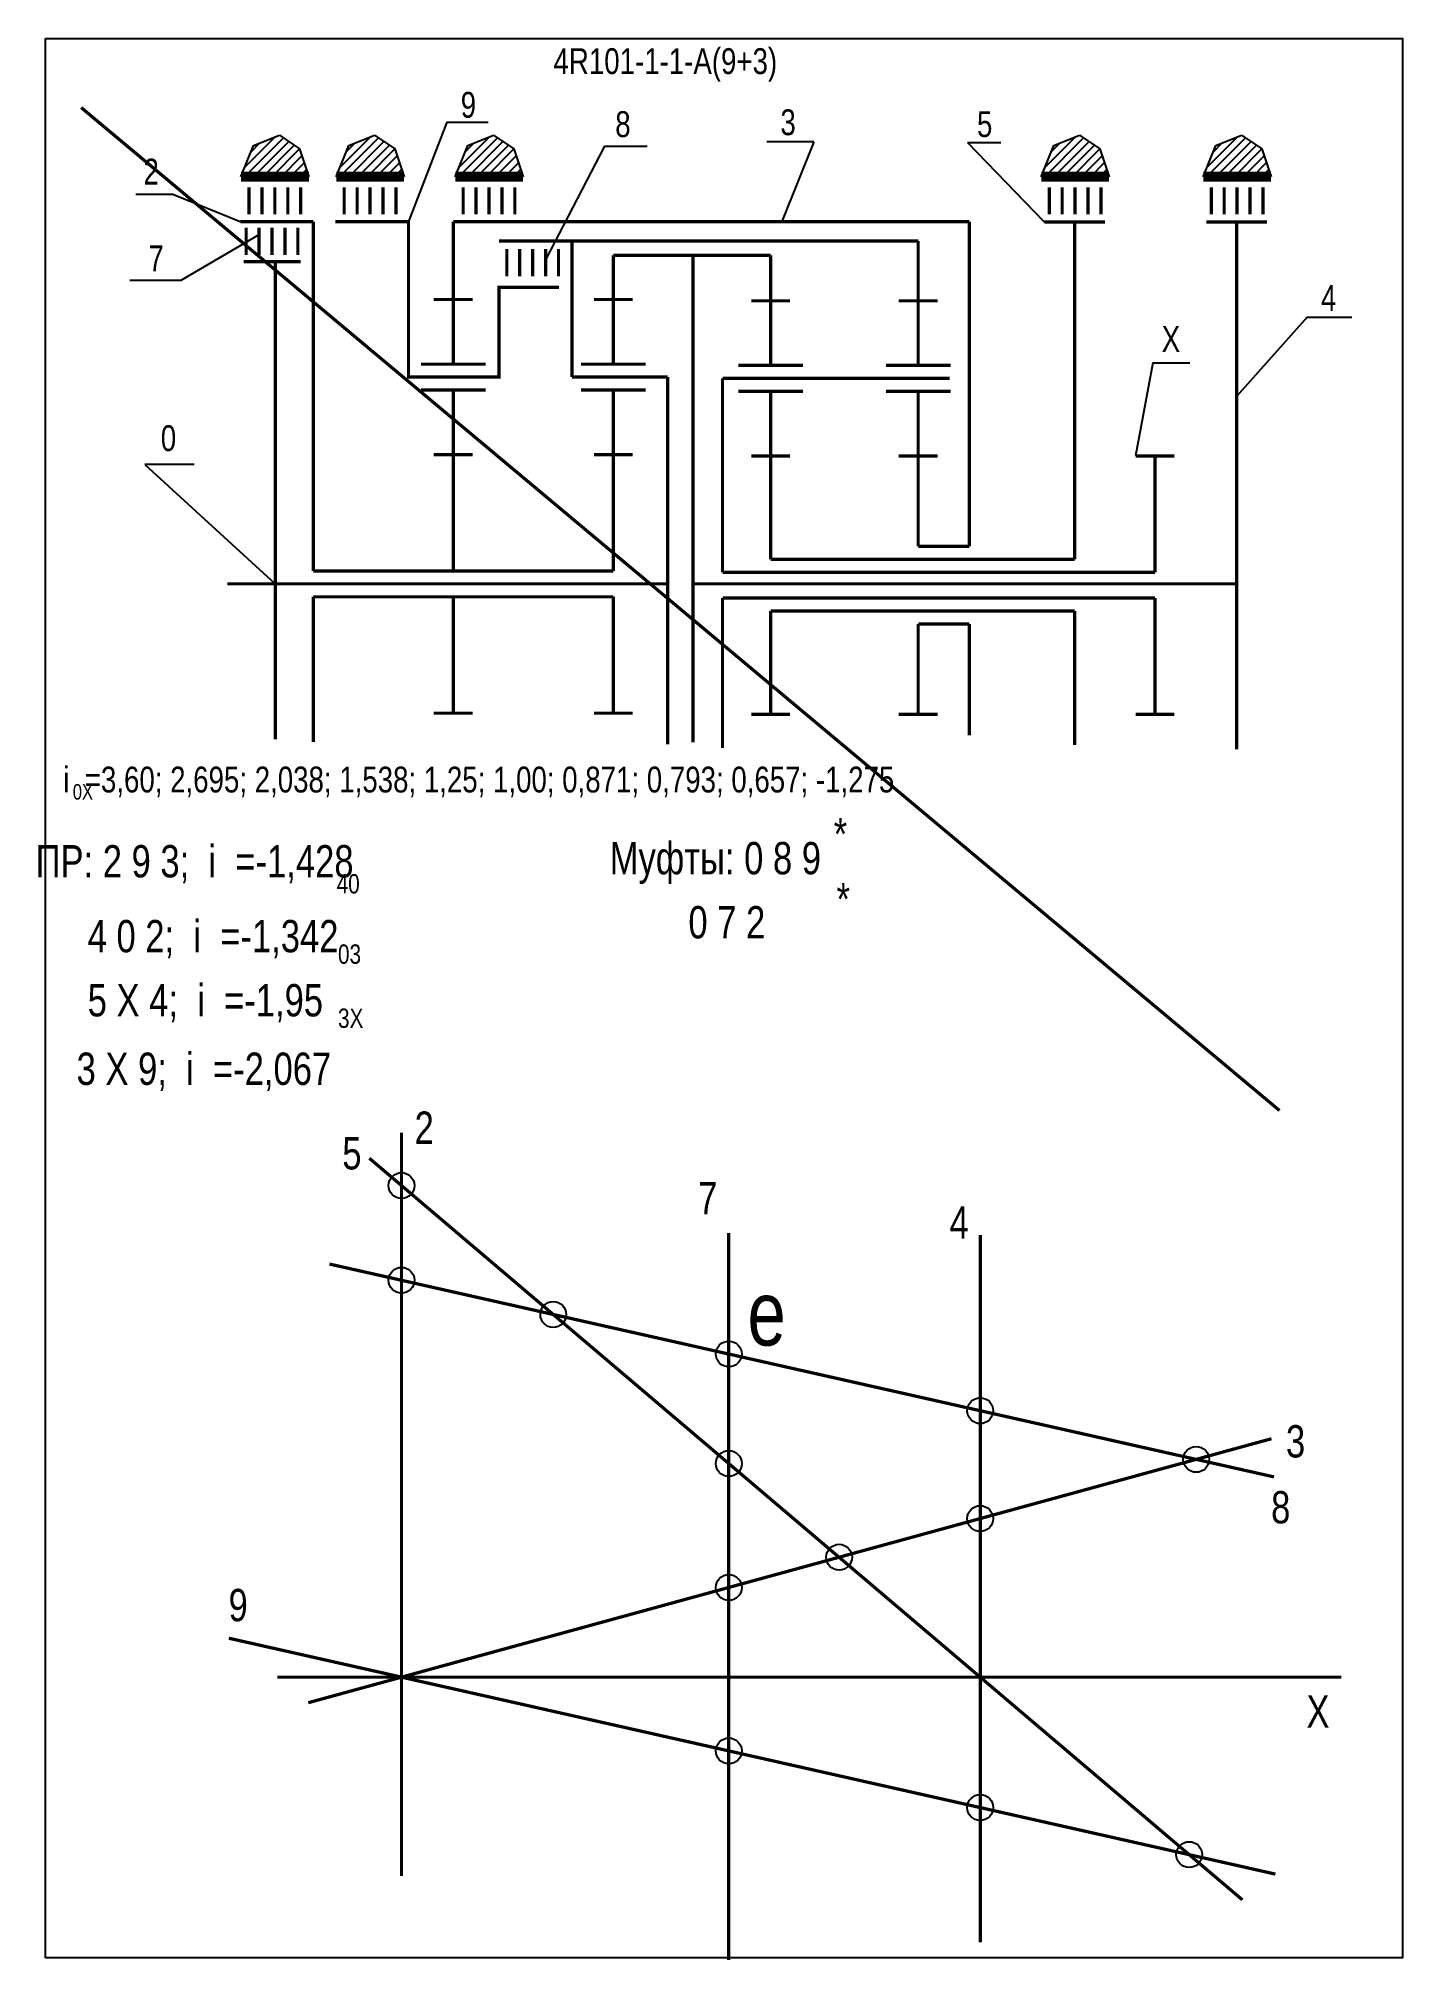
# Model space of a CAD drawing. Extents: x -354 to -142, y 152 to 450.
import ezdxf

# ---------------------------------------------------------------- set-up
doc = ezdxf.new("R2010")
doc.units = 0
doc.header["$LTSCALE"] = 15
doc.layers.add('DIM', color=92, linetype='CONTINUOUS')
doc.layers.add('MAIN', color=5, linetype='CONTINUOUS')
doc.styles.add('AMK', font='amk.shx', dxfattribs={"width": 0.8})

msp = doc.modelspace()

# ---------------------------------------------------------------- hatches: boundary and pattern name
at = {"layer": 'DIM'}
h = msp.add_hatch(dxfattribs=at)
h.set_pattern_fill('_USER', color=0, angle=45, style=0, pattern_type=0)
h.set_pattern_definition([(45, (-69.9253, 2.7792), (-0.7071068, 0.7071068), [])])
h.paths.add_polyline_path([(-320.22, 433.3), (-322.17, 428.48), (-311.67, 428.48), (-313.12, 432.8), (-316.23, 434.92)])
h = msp.add_hatch(dxfattribs=at)
h.set_pattern_fill('_USER', color=0, angle=45, style=0, pattern_type=0)
h.set_pattern_definition([(45, (-55.195, 2.7792), (-0.7071068, 0.7071068), [])])
h.paths.add_polyline_path([(-305.49, 433.3), (-307.43, 428.48), (-296.94, 428.48), (-298.39, 432.8), (-301.5, 434.92)])
h = msp.add_hatch(dxfattribs=at)
h.set_pattern_fill('_USER', color=0, angle=45, style=0, pattern_type=0)
h.set_pattern_definition([(45, (-36.7822, 2.7792), (-0.7071068, 0.7071068), [])])
h.paths.add_polyline_path([(-287.08, 433.3), (-289.02, 428.48), (-278.53, 428.48), (-279.97, 432.8), (-283.09, 434.92)])
h = msp.add_hatch(dxfattribs=at)
h.set_pattern_fill('_USER', color=0, angle=45, style=0, pattern_type=0)
h.set_pattern_definition([(45, (53.9092, 2.7853), (-0.7071068, 0.7071068), [])])
h.paths.add_polyline_path([(-196.39, 433.3), (-198.33, 428.48), (-187.83, 428.48), (-189.28, 432.81), (-192.4, 434.92)])
h = msp.add_hatch(dxfattribs=at)
h.set_pattern_fill('_USER', color=0, angle=45, style=0, pattern_type=0)
h.set_pattern_definition([(45, (78.9727, 2.7853), (-0.7071068, 0.7071068), [])])
h.paths.add_polyline_path([(-171.32, 433.3), (-173.27, 428.48), (-162.77, 428.48), (-164.22, 432.81), (-167.34, 434.92)])

# ---------------------------------------------------------------- linework, layer by layer
at = {"layer": 'DIM', "color": 0}
for p, q in [((-320.22, 433.3), (-316.23, 434.92)), ((-316.23, 434.92), (-313.12, 432.8)), ((-305.49, 433.3), (-301.5, 434.92)), ((-301.5, 434.92), (-298.39, 432.8)), ((-290.3, 436.91), (-296.25, 421.52)), ((-290.3, 436.91), (-283.94, 436.91)), ((-287.08, 433.3), (-283.09, 434.92)), ((-283.09, 434.92), (-279.97, 432.8)), ((-196.39, 433.3), (-192.4, 434.92)), ((-192.4, 434.92), (-189.28, 432.81)), ((-171.32, 433.3), (-167.34, 434.92)), ((-167.34, 434.92), (-164.22, 432.81)), ((-322.17, 428.48), (-320.22, 433.3)), ((-313.12, 432.8), (-311.67, 428.48)), ((-307.43, 428.48), (-305.49, 433.3)), ((-298.39, 432.8), (-296.94, 428.48)), ((-289.02, 428.48), (-287.08, 433.3)), ((-279.97, 432.8), (-278.53, 428.48)), ((-265.91, 433.22), (-275.04, 415.6)), ((-265.91, 433.22), (-259.34, 433.22)), ((-233.52, 433.86), (-240.78, 433.86)), ((-233.52, 433.86), (-238.46, 421.52)), ((-209.75, 433.77), (-204.57, 433.77)), ((-209.75, 433.77), (-197.87, 421.47)), ((-198.33, 428.48), (-196.39, 433.3)), ((-189.28, 432.81), (-187.83, 428.48)), ((-173.27, 428.48), (-171.32, 433.3)), ((-164.22, 432.81), (-162.77, 428.48)), ((-338.46, 425.79), (-332.72, 425.79)), ((-332.72, 425.79), (-322.28, 421.52)), ((-331.43, 412.47), (-319.37, 419.52)), ((-339.38, 412.47), (-331.43, 412.47)), ((-157.17, 406.73), (-168.1, 394.46)), ((-157.17, 406.73), (-150.26, 406.73)), ((-181.08, 399.65), (-183.74, 385.27)), ((-181.08, 399.65), (-175.36, 399.65)), ((-329.42, 383.95), (-337.03, 383.95)), ((-337.03, 383.95), (-316.87, 365.47))]:
    msp.add_line(p, q, dxfattribs=at)
at = {"layer": 'DIM', "color": 1, "const_width": 0.5}
msp.add_lwpolyline([(-346.9, 439.17), (-161.46, 283.97), (-168.3, 289.69)], dxfattribs=at)
at = {"layer": 'DIM', "color": 0, "const_width": 0.5}
for points in [[(-313.65, 421.52), (-313.65, 421.52), (-310.98, 421.52)], [(-310.98, 421.52), (-310.98, 367.47)], [(-298.92, 421.52), (-298.92, 421.52), (-296.25, 421.52)], [(-293.86, 397.47), (-296.25, 397.47), (-296.25, 421.52)], [(-209.48, 421.52), (-209.48, 371.27)], [(-193.16, 369.27), (-193.16, 421.47)], [(-168.1, 339.89), (-168.1, 421.47)], [(-217.38, 418.52), (-282.25, 418.52)], [(-270.95, 397.47), (-270.95, 418.52)], [(-321.78, 415.32), (-312.96, 415.32)], [(-316.87, 397.47), (-316.87, 415.32)], [(-264.54, 416.29), (-240.2, 416.29)], [(-252.22, 416.29), (-252.22, 340.97)], [(-284.33, 397.47), (-282.25, 397.47), (-282.25, 411.35), (-272.94, 411.35)], [(-316.87, 397.47), (-316.87, 341.42)], [(-256.16, 397.47), (-256.16, 365.47)], [(-247.66, 397.27), (-247.66, 367.27)], [(-240.2, 369.27), (-217.38, 369.27)], [(-217.38, 371.27), (-209.48, 371.27)], [(-217.38, 369.27), (-193.16, 369.27)], [(-310.98, 367.47), (-264.54, 367.47)], [(-247.66, 367.27), (-180.74, 367.27)], [(-324.28, 365.47), (-316.87, 365.47)], [(-316.87, 365.47), (-297.73, 365.47)], [(-310.98, 363.47), (-264.54, 363.47)], [(-310.98, 363.47), (-310.98, 341.01)], [(-297.73, 365.47), (-256.16, 365.47)], [(-256.16, 365.47), (-256.16, 340.65)], [(-252.22, 365.47), (-168.1, 365.47)], [(-247.66, 363.27), (-180.74, 363.27)], [(-247.66, 363.27), (-247.66, 340.06)], [(-240.2, 361.27), (-217.38, 361.27)], [(-217.38, 361.27), (-193.16, 361.27)], [(-193.16, 340.55), (-193.16, 361.27)], [(-217.38, 359.27), (-209.48, 359.27)], [(-209.48, 359.27), (-209.48, 342.01)], [(-297.33, 280.56), (-297.33, 165.54)], [(-167.22, 161.84), (-302.31, 276.59)], [(-246.69, 265), (-246.69, 152.54)], [(-207.78, 264.69), (-207.78, 155.24)], [(-308.48, 260.22), (-162.32, 227.28)], [(-162.71, 233.19), (-311.76, 192.34)], [(-324.05, 202.32), (-162.11, 165.82)], [(-316.53, 196.3), (-151.91, 196.3)]]:
    msp.add_lwpolyline(points, dxfattribs=at)
at = {"layer": 'DIM', "color": 0}
for centre in [(-297.33, 272.36), (-297.33, 257.71), (-273.85, 252.42), (-246.69, 246.3), (-207.78, 237.53), (-246.69, 229.35), (-174.36, 229.99), (-207.78, 220.83), (-229.62, 214.85), (-246.69, 210.17), (-246.69, 184.88), (-207.78, 176.12), (-175.44, 168.83)]:
    msp.add_circle(centre, 2, dxfattribs=at)
at = {"layer": 'MAIN'}
for points in [[(-352.43, 152.87), (-352.43, 449.87)], [(-352.43, 449.87), (-142.43, 449.87), (-142.43, 152.87), (-352.43, 152.87)]]:
    msp.add_lwpolyline(points, dxfattribs=at)
at = {"layer": 'MAIN', "color": 0}
for points, const_width in [([(-322.17, 428.48), (-311.67, 428.48)], 1.5), ([(-307.43, 428.48), (-296.94, 428.48)], 1.5), ([(-289.02, 428.48), (-278.53, 428.48)], 1.5), ([(-198.33, 428.48), (-187.83, 428.48)], 1.5), ([(-173.27, 428.48), (-162.77, 428.48)], 1.5), ([(-312.93, 426.83), (-312.93, 422.63)], 0.5), ([(-298.2, 426.83), (-298.2, 422.63)], 0.5), ([(-279.79, 426.83), (-279.79, 422.63)], 0.5), ([(-189.1, 426.83), (-189.1, 422.64)], 0.5), ([(-164.03, 426.83), (-164.03, 422.64)], 0.5), ([(-322.28, 421.52), (-313.65, 421.52)], 0.5), ([(-313.37, 420.57), (-313.37, 416.37)], 0.5), ([(-307.55, 421.52), (-298.92, 421.52)], 0.5), ([(-289.33, 409.47), (-289.33, 421.52)], 0.5), ([(-289.33, 421.52), (-209.48, 421.52)], 0.5), ([(-197.87, 421.47), (-188.45, 421.47)], 0.5), ([(-172.8, 421.47), (-163.39, 421.47)], 0.5), ([(-273.04, 417.27), (-273.04, 413.07)], 0.5), ([(-271.24, 418.52), (-270.95, 418.52)], 0.5), ([(-217.38, 399.27), (-217.38, 418.52)], 0.5), ([(-264.54, 409.47), (-264.54, 416.29)], 0.5), ([(-240.2, 409.27), (-240.2, 416.29)], 0.5), ([(-289.33, 409.47), (-292.33, 409.47)], 0.5), ([(-289.33, 399.47), (-289.33, 409.47)], 0.5), ([(-289.33, 409.47), (-286.33, 409.47)], 0.5), ([(-264.54, 409.47), (-267.54, 409.47)], 0.5), ([(-264.54, 399.47), (-264.54, 409.47)], 0.5), ([(-264.54, 409.47), (-261.54, 409.47)], 0.5), ([(-240.2, 409.27), (-243.2, 409.27)], 0.5), ([(-240.2, 399.27), (-240.2, 409.27)], 0.5), ([(-240.2, 409.27), (-237.2, 409.27)], 0.5), ([(-217.38, 409.27), (-220.38, 409.27)], 0.5), ([(-217.38, 409.27), (-214.38, 409.27)], 0.5), ([(-284.33, 397.47), (-293.86, 397.47)], 0.5), ([(-256.16, 397.47), (-270.95, 397.47)], 0.5), ([(-212.51, 397.27), (-247.66, 397.27)], 0.5), ([(-289.33, 395.47), (-294.33, 395.47)], 0.5), ([(-289.33, 385.47), (-289.33, 395.47), (-284.33, 395.47)], 0.5), ([(-264.54, 395.47), (-269.54, 395.47)], 0.5), ([(-264.54, 385.47), (-264.54, 395.47), (-259.54, 395.47)], 0.5), ([(-240.2, 395.27), (-245.2, 395.27)], 0.5), ([(-240.2, 385.27), (-240.2, 395.27), (-235.2, 395.27)], 0.5), ([(-217.38, 395.27), (-222.38, 395.27)], 0.5), ([(-217.38, 385.27), (-217.38, 395.27), (-212.38, 395.27)], 0.5), ([(-289.33, 385.47), (-292.33, 385.47)], 0.5), ([(-289.33, 367.47), (-289.33, 385.47)], 0.5), ([(-289.33, 385.47), (-286.33, 385.47)], 0.5), ([(-264.54, 385.47), (-267.54, 385.47)], 0.5), ([(-264.54, 367.47), (-264.54, 385.47)], 0.5), ([(-264.54, 385.47), (-261.54, 385.47)], 0.5), ([(-240.2, 385.27), (-243.2, 385.27)], 0.5), ([(-240.2, 369.27), (-240.2, 385.27)], 0.5), ([(-240.2, 385.27), (-237.2, 385.27)], 0.5), ([(-217.38, 385.27), (-220.38, 385.27)], 0.5), ([(-217.38, 371.27), (-217.38, 385.27)], 0.5), ([(-217.38, 385.27), (-214.38, 385.27)], 0.5), ([(-180.74, 385.27), (-183.74, 385.27)], 0.5), ([(-180.74, 367.27), (-180.74, 385.27)], 0.5), ([(-180.74, 385.27), (-177.74, 385.27)], 0.5), ([(-289.33, 363.47), (-289.33, 345.47)], 0.5), ([(-264.54, 363.47), (-264.54, 345.47)], 0.5), ([(-180.74, 363.27), (-180.74, 345.27)], 0.5), ([(-240.2, 361.27), (-240.2, 345.27)], 0.5), ([(-217.38, 359.27), (-217.38, 345.27)], 0.5), ([(-289.33, 345.47), (-292.33, 345.47)], 0.5), ([(-289.33, 345.47), (-286.33, 345.47)], 0.5), ([(-264.54, 345.47), (-267.54, 345.47)], 0.5), ([(-264.54, 345.47), (-261.54, 345.47)], 0.5), ([(-240.2, 345.27), (-243.2, 345.27)], 0.5), ([(-240.2, 345.27), (-237.2, 345.27)], 0.5), ([(-217.38, 345.27), (-220.38, 345.27)], 0.5), ([(-217.38, 345.27), (-214.38, 345.27)], 0.5), ([(-180.74, 345.27), (-183.74, 345.27)], 0.5), ([(-180.74, 345.27), (-177.74, 345.27)], 0.5)]:
    msp.add_lwpolyline(points, dxfattribs=dict(at, const_width=const_width))
for points in [[(-320.93, 426.83, 0.5, 0.5, 0), (-320.93, 422.63, 0.5, 0.5, 0)], [(-318.93, 426.83, 0.5, 0.5, 0), (-318.93, 422.63, 0.5, 0.5, 0)], [(-316.93, 426.83, 0.5, 0.5, 0), (-316.93, 422.63, 0.5, 0.5, 0)], [(-314.93, 426.83, 0.5, 0.5, 0), (-314.93, 422.63, 0.5, 0.5, 0)], [(-306.2, 426.83, 0.5, 0.5, 0), (-306.2, 422.63, 0.5, 0.5, 0)], [(-304.2, 426.83, 0.5, 0.5, 0), (-304.2, 422.63, 0.5, 0.5, 0)], [(-302.2, 426.83, 0.5, 0.5, 0), (-302.2, 422.63, 0.5, 0.5, 0)], [(-300.2, 426.83, 0.5, 0.5, 0), (-300.2, 422.63, 0.5, 0.5, 0)], [(-287.79, 426.83, 0.5, 0.5, 0), (-287.79, 422.63, 0.5, 0.5, 0)], [(-285.79, 426.83, 0.5, 0.5, 0), (-285.79, 422.63, 0.5, 0.5, 0)], [(-283.79, 426.83, 0.5, 0.5, 0), (-283.79, 422.63, 0.5, 0.5, 0)], [(-281.79, 426.83, 0.5, 0.5, 0), (-281.79, 422.63, 0.5, 0.5, 0)], [(-197.1, 426.83, 0.5, 0.5, 0), (-197.1, 422.64, 0.5, 0.5, 0)], [(-195.1, 426.83, 0.5, 0.5, 0), (-195.1, 422.64, 0.5, 0.5, 0)], [(-193.1, 426.83, 0.5, 0.5, 0), (-193.1, 422.64, 0.5, 0.5, 0)], [(-191.1, 426.83, 0.5, 0.5, 0), (-191.1, 422.64, 0.5, 0.5, 0)], [(-172.03, 426.83, 0.5, 0.5, 0), (-172.03, 422.64, 0.5, 0.5, 0)], [(-170.03, 426.83, 0.5, 0.5, 0), (-170.03, 422.64, 0.5, 0.5, 0)], [(-168.03, 426.83, 0.5, 0.5, 0), (-168.03, 422.64, 0.5, 0.5, 0)], [(-166.03, 426.83, 0.5, 0.5, 0), (-166.03, 422.64, 0.5, 0.5, 0)], [(-321.37, 420.57, 0.5, 0.5, 0), (-321.37, 416.37, 0.5, 0.5, 0)], [(-319.37, 420.57, 0.5, 0.5, 0), (-319.37, 416.37, 0.5, 0.5, 0)], [(-317.37, 420.57, 0.5, 0.5, 0), (-317.37, 416.37, 0.5, 0.5, 0)], [(-315.37, 420.57, 0.5, 0.5, 0), (-315.37, 416.37, 0.5, 0.5, 0)], [(-281.04, 417.27, 0.5, 0.5, 0), (-281.04, 413.07, 0.5, 0.5, 0)], [(-279.04, 417.27, 0.5, 0.5, 0), (-279.04, 413.07, 0.5, 0.5, 0)], [(-277.04, 417.27, 0.5, 0.5, 0), (-277.04, 413.07, 0.5, 0.5, 0)], [(-275.04, 417.27, 0.5, 0.5, 0), (-275.04, 413.07, 0.5, 0.5, 0)], [(-284.33, 399.47, 0.5, 0.5, 0), (-294.33, 399.47, 0.5, 0.5, 0)], [(-259.54, 399.47, 0.5, 0.5, 0), (-269.54, 399.47, 0.5, 0.5, 0)], [(-235.2, 399.27, 0.5, 0.5, 0), (-245.2, 399.27, 0.5, 0.5, 0)], [(-212.38, 399.27, 0.5, 0.5, 0), (-222.38, 399.27, 0.5, 0.5, 0)]]:
    msp.add_lwpolyline(points, format="xyseb", dxfattribs=at)

# ---------------------------------------------------------------- texts
at = {"layer": 'DIM', "color": 0, "style": 'AMK', "width": 0.8}
for s, height, p in [('4R101-1-1-A(9+3)', 4, (-273.81, 444.36)), ('9', 4, (-288.17, 437.6)), ('8', 4, (-264.26, 434.61)), ('3', 4, (-238.7, 434.9)), ('5', 4, (-208.28, 434.61)), ('2', 4, (-337.26, 427.26)), ('7', 4, (-336.49, 413.85)), ('4', 4, (-155.06, 407.71)), ('X', 4, (-179.7, 401.37)), ('0', 4, (-334.58, 386.02)), ('i  =3,60; 2,695; 2,038; 1,538; 1,25; 1,00; 0,871; 0,793; 0,657; -1,275 ', 4, (-349.67, 333.19)), ('0X', 2.4, (-348.2, 332.09)), ('*', 5, (-230.45, 324.26)), (' ПР: 2 9 3;  i  =-1,428', 5, (-355.43, 320.05)), ('Муфты: 0 8 9', 5, (-265.11, 320.53)), ('40', 3, (-307.37, 317.56)), ('*', 5, (-230.02, 314.18)), ('       0 7 2', 5, (-263.34, 310.61)), ('    4 0 2;  i  =-1,342', 5, (-351.84, 308.46)), ('03', 3, (-307.16, 306.68)), ('    5 X 4;  i  =-1,95', 5, (-351.84, 298.54)), ('3X', 3, (-307.16, 296.76)), ('     3 X 9;  i  =-2,067', 5, (-355.04, 287.94)), ('2', 5, (-295.31, 278.82)), ('5', 5, (-306.49, 274.86)), ('7', 5, (-251.44, 267.89)), ('4', 5, (-212.53, 264.17)), ('e', 10, (-243.8, 247.61)), ('3', 5, (-160.47, 230.29)), ('8', 5, (-162.77, 220.09)), ('9', 5, (-324.09, 204.95)), ('X', 5, (-157.3, 188.48))]:
    msp.add_text(s, height=height, dxfattribs=at).set_placement(p)

doc.saveas('drawing.dxf')
